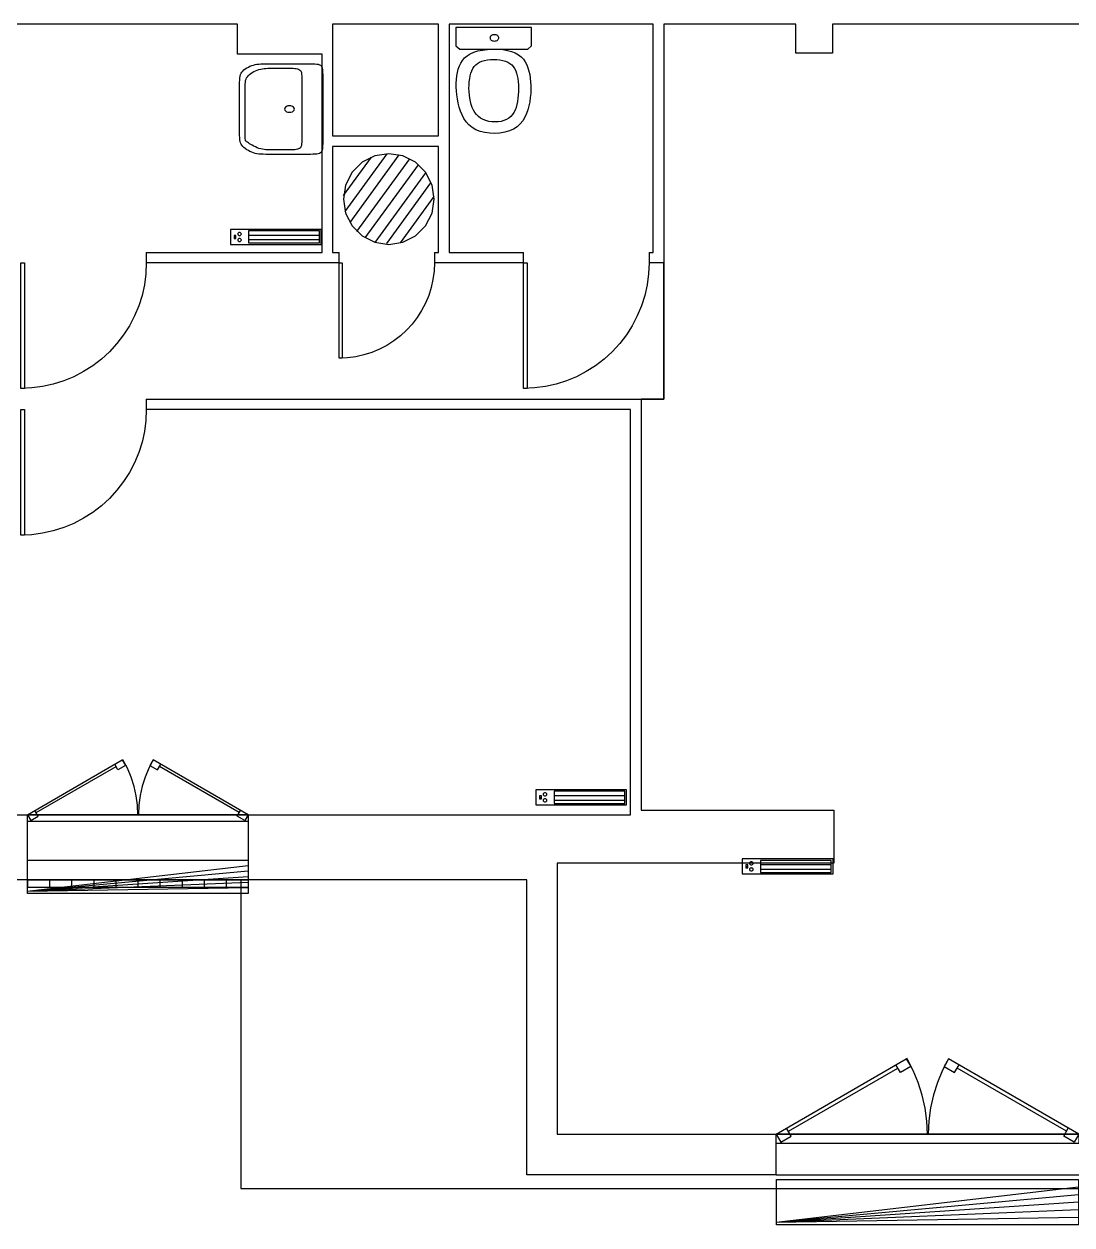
# Model space of a CAD drawing. Header units: millimetres. Extents: x -0.6 to 50, y -2.8 to 26.8.
# Drawn here: x 5.28 to 12.2, y -2.81 to 5.13 of the extents above; entities that cross this region are included whole.
import ezdxf
from ezdxf.enums import TextEntityAlignment as Align

# ---------------------------------------------------------------- set-up
doc = ezdxf.new("R2010")
doc.units = ezdxf.units.MM
for name, color, linetype in [('ABY_Dao_BATIM', 7, 'Continuous'), ('ABY_Equipement', 7, 'Continuous'), ('ABY_Ouverture', 124, 'Continuous'), ('ABY_Parois', 7, 'Continuous')]:
    doc.layers.add(name, color=color, linetype=linetype)

# ---------------------------------------------------------------- blocks, each defined once
blk = doc.blocks.new('OUV_ABY_D4_PPL01')
for p, q in [((-41.3, 99.6), (-50, 100)), ((-50, 100), (-50, 100)), ((-50, 100), (-50, 0)), ((-47, 100), (-50, 100)), ((-47, 0), (-47, 100)), ((-32.6, 98.5), (-41.3, 99.6)), ((-24.1, 96.6), (-32.6, 98.5)), ((-15.8, 94), (-24.1, 96.6)), ((-7.7, 90.6), (-15.8, 94)), ((0, 86.6), (-7.7, 90.6)), ((7.4, 81.9), (0, 86.6)), ((14.3, 76.6), (7.4, 81.9)), ((20.7, 70.7), (14.3, 76.6)), ((26.6, 64.3), (20.7, 70.7)), ((31.9, 57.4), (26.6, 64.3)), ((36.6, 50), (31.9, 57.4)), ((40.6, 42.3), (36.6, 50)), ((44, 34.2), (40.6, 42.3)), ((46.6, 25.9), (44, 34.2)), ((48.5, 17.4), (46.6, 25.9)), ((49.6, 8.7), (48.5, 17.4)), ((-50, 0), (-47, 0)), ((50, 0), (49.6, 8.7))]:
    blk.add_line(p, q)
at = {"flags": 1}
for tag, p in [('DATE_ETAT_EQU', (0, -3.7)), ('DATE_ETAT_VOL', (0, -4.4)), ('DATE_ETAT', (0, -3)), ('ETAT_EQU', (0, -3.4)), ('ETAT_VOL', (0, -4)), ('ETAT', (0, -2.8))]:
    blk.add_attdef(tag, text='', height=0.25, rotation=360, dxfattribs=at).set_placement(p, align=Align.MIDDLE_CENTER)
at = {"color": 0, "linetype": 'ByBlock', "lineweight": -2}
for tag, flags, p in [('NUMCOMP_OUV', 1, (0, -1.9)), ('NUMCOMP_EQU', 1, (0, -2.2)), ('NUMCOMP_VOL', 1, (0, -2.5)), ('OUVERTURE', 13, (0, -0.8)), ('LARGEUR', 5, (0, -1.4)), ('HAUTEUR', 5, (0, -1.6)), ('ALLEGE', 5, (0, -1.1)), ('VOLET', 1, (0, -0.6)), ('SSSC', 1, (0, -0.3))]:
    blk.add_attdef(tag, text='', height=0.25, dxfattribs=dict(at, flags=flags)).set_placement(p, align=Align.MIDDLE)
at = {"flags": 1}
blk.add_attdef('TYPEPORTE', (-1.1, -4.9), '', height=0.25, dxfattribs=at)
blk = doc.blocks.new('OUV_ABY_D0_POR01')
for p, q in [((-41.28, 99.62), (-50, 100)), ((-50, 100), (-50, 100)), ((-50, 100), (-50, 0)), ((-47, 100), (-50, 100)), ((-47, 0), (-47, 100)), ((-32.63, 98.48), (-41.28, 99.62)), ((-24.12, 96.59), (-32.63, 98.48)), ((-15.8, 93.97), (-24.12, 96.59)), ((-7.74, 90.63), (-15.8, 93.97)), ((0, 86.6), (-7.74, 90.63)), ((7.36, 81.92), (0, 86.6)), ((14.28, 76.6), (7.36, 81.92)), ((20.71, 70.71), (14.28, 76.6)), ((26.6, 64.28), (20.71, 70.71)), ((31.92, 57.36), (26.6, 64.28)), ((36.6, 50), (31.92, 57.36)), ((40.63, 42.26), (36.6, 50)), ((43.97, 34.2), (40.63, 42.26)), ((46.59, 25.88), (43.97, 34.2)), ((48.48, 17.36), (46.59, 25.88)), ((49.62, 8.72), (48.48, 17.36)), ((-50, 0), (-47, 0)), ((50, 0), (49.62, 8.72))]:
    blk.add_line(p, q)
at = {"flags": 1}
for tag, p in [('DATE_ETAT_EQU', (0, -3.71)), ('DATE_ETAT_VOL', (0, -4.37)), ('DATE_ETAT', (0, -3.05)), ('ETAT_EQU', (0, -3.38)), ('ETAT_VOL', (0, -4.04)), ('ETAT', (0, -2.77))]:
    blk.add_attdef(tag, text='', height=0.25, rotation=360, dxfattribs=at).set_placement(p, align=Align.MIDDLE_CENTER)
at = {"color": 0, "linetype": 'ByBlock', "lineweight": -2}
for tag, flags, p in [('NUMCOMP_OUV', 1, (0, -1.93)), ('NUMCOMP_EQU', 1, (0, -2.21)), ('NUMCOMP_VOL', 1, (0, -2.48)), ('OUVERTURE', 13, (0, -0.83)), ('LARGEUR', 5, (0, -1.37)), ('HAUTEUR', 5, (0, -1.64)), ('ALLEGE', 5, (0, -1.1)), ('VOLET', 1, (0, -0.56)), ('SSSC', 1, (0, -0.29))]:
    blk.add_attdef(tag, text='', height=0.25, dxfattribs=dict(at, flags=flags)).set_placement(p, align=Align.MIDDLE)
at = {"flags": 1}
blk.add_attdef('TYPEPORTE', (-1.12, -4.91), '', height=0.25, dxfattribs=at)
blk = doc.blocks.new('OUV_ABY_B1_FEN02')
for p, q in [((-50, 0), (-7, 25)), ((-7, 25), (-5.5, 22.4)), ((-6.7, 25), (-6.77, 25.13)), ((-4.68, 21.13), (-6.7, 25)), ((7, 25), (4.98, 21.16)), ((7, 25), (5.5, 22.4)), ((50, 0), (7, 25)), ((-45.97, 1.02), (-9.82, 21.89)), ((-8.96, 20.4), (-10.46, 23)), ((-5.5, 22.4), (-8.96, 20.4)), ((-3.02, 17.1), (-4.68, 21.13)), ((4.98, 21.16), (3.31, 17.15)), ((5.5, 22.4), (8.96, 20.4)), ((8.96, 20.4), (10.46, 23)), ((45.97, 1.02), (9.82, 21.89)), ((-1.7, 12.94), (-3.02, 17.1)), ((3.31, 17.15), (1.99, 13.02)), ((-0.76, 8.68), (-1.7, 12.94)), ((1.99, 13.02), (1.04, 8.79)), ((-0.19, 4.36), (-0.76, 8.68)), ((1.04, 8.79), (0.46, 4.49)), ((0, 0), (-0.19, 4.36)), ((0.46, 4.49), (0.26, 0.15)), ((-50, 0), (50, 0)), ((-50, -3), (-50, 0)), ((-50, 0), (-48.5, -2.6)), ((-45.04, -0.6), (-46.55, 2.01)), ((0.26, 0.15), (0.26, 0)), ((45.04, -0.6), (46.55, 2.01)), ((50, 0), (48.5, -2.6)), ((50, 0), (50, -3)), ((50, -3), (-50, -3)), ((-48.5, -2.6), (-45.04, -0.6)), ((48.5, -2.6), (45.04, -0.6))]:
    blk.add_line(p, q)
at = {"flags": 1}
for tag, p in [('DATE_ETAT_EQU', (0, -3.71)), ('DATE_ETAT', (0, -3.05)), ('ETAT_EQU', (0, -3.38)), ('ETAT_VOL', (0, -4.04)), ('ETAT', (0, -2.77)), ('DATE_ETAT_VOL', (0, -4.37))]:
    blk.add_attdef(tag, text='', height=0.25, rotation=360, dxfattribs=at).set_placement(p, align=Align.MIDDLE_CENTER)
at = {"color": 0, "linetype": 'ByBlock', "lineweight": -2}
for tag, flags, p in [('NUMCOMP_OUV', 1, (0, -1.93)), ('NUMCOMP_EQU', 1, (0, -2.21)), ('NUMCOMP_VOL', 1, (0, -2.48)), ('OUVERTURE', 13, (0, -0.83)), ('LARGEUR', 5, (0, -1.37)), ('HAUTEUR', 5, (0, -1.64)), ('ALLEGE', 5, (0, -1.1)), ('VOLET', 1, (0, -0.56)), ('SSSC', 1, (0, -0.29))]:
    blk.add_attdef(tag, text='', height=0.25, dxfattribs=dict(at, flags=flags)).set_placement(p, align=Align.MIDDLE)
at = {"flags": 1}
blk.add_attdef('TYPEPORTE', (-1.12, -4.91), '', height=0.25, dxfattribs=at)
blk = doc.blocks.new('VOL_ABY_B3_VOL01')
for p, q in [((-50, -15), (-50, 0)), ((-50, 0), (50, 0)), ((50, 0), (50, -12)), ((50, -2.5), (-50.1, -14.22)), ((50, -2.5), (-50.1, -14.22)), ((50, -5), (-50.08, -14.22)), ((50, -5), (-50.08, -14.22)), ((50, -7.5), (-50.06, -14.22)), ((50, -7.5), (-50.06, -14.22)), ((50, -10), (-50.04, -14.22)), ((50, -10), (-50.04, -14.22)), ((50, -12.5), (-50.02, -14.22)), ((50, -12.5), (-50.02, -14.22)), ((-50, -15), (-50, -12)), ((50, -15), (-50, -15)), ((50, -12), (50, -15))]:
    blk.add_line(p, q)
at = {"color": 0, "linetype": 'ByBlock', "lineweight": -2}
for tag, flags, p in [('PROFONDEUR', 5, (0, -1.07)), ('ANNEE_REN', 1, (0, -3.01)), ('NUMCOMP', 9, (0, -2.71)), ('ALTITUDE', 13, (0, -0.53)), ('LARGEUR', 5, (0, -0.8)), ('HAUTEUR', 5, (0, -1.34)), ('EQMUR', 9, (0, -1.88)), ('EQOUV', 9, (0, -2.16)), ('EQFAC', 9, (0, -1.61)), ('SSSC', 5, (0, -0.26)), ('QTE', 9, (0, -2.44))]:
    blk.add_attdef(tag, text='', height=0.25, dxfattribs=dict(at, flags=flags)).set_placement(p, align=Align.MIDDLE)
for tag, flags, p in [('DATE_ETAT', 1, (0, -3.57)), ('DUREE_VIE', 9, (-0.02, -3.87)), ('ETAT', 9, (0, -3.3))]:
    blk.add_attdef(tag, text='', height=0.25, rotation=360, dxfattribs=dict(flags=flags)).set_placement(p, align=Align.MIDDLE_CENTER)
blk = doc.blocks.new('EQU_ABY_I0_LAV01')
for p, q in [((-49.59, 25.67), (-49.3, 26.74)), ((-49.3, 26.74), (-48.88, 27.63)), ((-48.88, 27.63), (-48.33, 28.33)), ((-48.33, 28.33), (-47.61, 28.88)), ((-47.61, 28.88), (-46.61, 29.3)), ((-46.61, 29.3), (-45.23, 29.59)), ((-45.23, 29.59), (-43.33, 29.79)), ((-43.33, 29.79), (-40.81, 29.91)), ((-40.81, 29.91), (-37.55, 29.97)), ((-37.55, 29.97), (-33.43, 30)), ((-33.43, 30), (-28.33, 30)), ((-28.33, 30), (-22.21, 30)), ((-22.21, 30), (-15.26, 30)), ((-15.26, 30), (-7.77, 30)), ((-7.77, 30), (0, 30)), ((0, 30), (7.77, 30)), ((7.77, 30), (15.26, 30)), ((15.26, 30), (22.21, 30)), ((22.21, 30), (28.33, 30)), ((28.33, 30), (33.43, 30)), ((33.43, 30), (37.55, 29.97)), ((37.55, 29.97), (40.81, 29.91)), ((40.81, 29.91), (43.33, 29.79)), ((43.33, 29.79), (45.23, 29.59)), ((45.23, 29.59), (46.61, 29.3)), ((46.61, 29.3), (47.61, 28.88)), ((47.61, 28.88), (48.33, 28.33)), ((48.33, 28.33), (48.88, 27.63)), ((48.88, 27.63), (49.3, 26.74)), ((49.3, 26.74), (49.59, 25.67)), ((-50, 19.01), (-49.97, 21.07)), ((-50, 16.67), (-50, 19.01)), ((-49.97, 21.07), (-49.91, 22.85)), ((-49.91, 22.85), (-49.79, 24.38)), ((-49.79, 24.38), (-49.59, 25.67)), ((49.59, 25.67), (49.79, 24.38)), ((49.79, 24.38), (49.91, 22.85)), ((49.91, 22.85), (49.97, 21.07)), ((49.97, 21.07), (50, 19.01)), ((50, 19.01), (50, 16.67)), ((-50, 14.02), (-50, 16.67)), ((-50, 11.15), (-50, 14.02)), ((-50, 8.11), (-50, 11.15)), ((-44.91, 8.62), (-44.79, 9.77)), ((-44.79, 9.77), (-44.59, 10.83)), ((-44.59, 10.83), (-44.3, 11.79)), ((-44.3, 11.79), (-43.88, 12.63)), ((-43.88, 12.63), (-43.33, 13.33)), ((-43.33, 13.33), (-42.61, 13.88)), ((-42.61, 13.88), (-41.64, 14.3)), ((-41.64, 14.3), (-40.32, 14.59)), ((-40.32, 14.59), (-38.54, 14.79)), ((-38.54, 14.79), (-36.22, 14.91)), ((-36.22, 14.91), (-33.26, 14.97)), ((-33.26, 14.97), (-29.55, 15)), ((-29.55, 15), (-25, 15)), ((-25, 15), (-19.57, 15)), ((-19.57, 15), (-13.44, 15)), ((-13.44, 15), (-6.84, 15)), ((-6.84, 15), (0, 15)), ((-2.12, 8.92), (-2.92, 8.12)), ((-1.11, 9.43), (-2.12, 8.92)), ((0, 9.61), (-1.11, 9.43)), ((0, 15), (6.84, 15)), ((1.11, 9.43), (0, 9.61)), ((2.12, 8.92), (1.11, 9.43)), ((2.92, 8.12), (2.12, 8.92)), ((6.84, 15), (13.44, 15)), ((13.44, 15), (19.57, 15)), ((19.57, 15), (25, 15)), ((25, 15), (29.55, 15)), ((29.55, 15), (33.26, 14.97)), ((33.26, 14.97), (36.22, 14.91)), ((36.22, 14.91), (38.54, 14.79)), ((38.54, 14.79), (40.32, 14.59)), ((40.32, 14.59), (41.64, 14.3)), ((41.64, 14.3), (42.61, 13.88)), ((42.61, 13.88), (43.33, 13.33)), ((43.33, 13.33), (43.88, 12.63)), ((43.88, 12.63), (44.3, 11.79)), ((44.3, 11.79), (44.59, 10.83)), ((44.59, 10.83), (44.79, 9.77)), ((44.79, 9.77), (44.91, 8.62)), ((50, 16.67), (50, 14.02)), ((50, 14.02), (50, 11.15)), ((50, 11.15), (50, 8.11)), ((-50, 5), (-50, 8.11)), ((-50, 1.89), (-50, 5)), ((-50, -1.15), (-50, 1.89)), ((-45, 6.14), (-44.97, 7.4)), ((-45, 4.83), (-45, 6.14)), ((-45, 3.51), (-45, 4.83)), ((-45, 2.18), (-45, 3.51)), ((-45, 0.84), (-45, 2.18)), ((-45, -0.5), (-45, 0.84)), ((-44.97, 7.4), (-44.91, 8.62)), ((-3.43, 7.11), (-3.61, 6)), ((-3.61, 6), (-3.43, 4.89)), ((-2.92, 8.12), (-3.43, 7.11)), ((-3.43, 4.89), (-2.92, 3.88)), ((-2.92, 3.88), (-2.12, 3.08)), ((-2.12, 3.08), (-1.11, 2.57)), ((-1.11, 2.57), (0, 2.39)), ((0, 2.39), (1.11, 2.57)), ((1.11, 2.57), (2.12, 3.08)), ((2.12, 3.08), (2.92, 3.88)), ((3.43, 7.11), (2.92, 8.12)), ((2.92, 3.88), (3.43, 4.89)), ((3.61, 6), (3.43, 7.11)), ((3.43, 4.89), (3.61, 6)), ((3.61, 6), (3.61, 6)), ((44.91, 8.62), (44.97, 7.4)), ((44.97, 7.4), (45, 6.14)), ((45, 6.14), (45, 4.83)), ((45, 4.83), (45, 3.51)), ((45, 3.51), (45, 2.18)), ((45, 2.18), (45, 0.84)), ((45, 0.84), (45, -0.5)), ((50, 8.11), (50, 5)), ((50, 5), (50, 1.89)), ((50, 1.89), (50, -1.15)), ((-50, -4.02), (-50, -1.15)), ((-50, -6.67), (-50, -4.02)), ((-50, -9.02), (-50, -6.67)), ((-45, -1.84), (-45, -0.5)), ((-45, -3.18), (-45, -1.84)), ((-45, -4.51), (-45, -3.18)), ((-45, -5.83), (-45, -4.51)), ((-45, -7.14), (-45, -5.83)), ((-44.98, -8.43), (-45, -7.14)), ((-44.92, -9.71), (-44.98, -8.43)), ((44.97, -8.43), (44.91, -9.71)), ((45, -7.14), (44.97, -8.43)), ((45, -0.5), (45, -1.84)), ((45, -1.84), (45, -3.18)), ((45, -3.18), (45, -4.51)), ((45, -4.51), (45, -5.83)), ((45, -5.83), (45, -7.14)), ((50, -1.15), (50, -4.02)), ((50, -4.02), (50, -6.67)), ((50, -6.67), (50, -9.02)), ((-49.98, -11.09), (-50, -9.02)), ((-49.92, -12.94), (-49.98, -11.09)), ((-49.81, -14.58), (-49.92, -12.94)), ((-49.63, -16.07), (-49.81, -14.58)), ((-49.37, -17.45), (-49.63, -16.07)), ((-44.81, -10.98), (-44.92, -9.71)), ((-44.63, -12.24), (-44.81, -10.98)), ((-44.37, -13.5), (-44.63, -12.24)), ((-44, -14.75), (-44.37, -13.5)), ((-43.5, -16), (-44, -14.75)), ((-42.87, -17.25), (-43.5, -16)), ((-42.11, -18.47), (-42.87, -17.25)), ((42.64, -17.25), (41.82, -18.47)), ((43.33, -16), (42.64, -17.25)), ((43.88, -14.75), (43.33, -16)), ((44.3, -13.5), (43.88, -14.75)), ((44.59, -12.24), (44.3, -13.5)), ((44.79, -10.98), (44.59, -12.24)), ((44.91, -9.71), (44.79, -10.98)), ((49.59, -16.07), (49.3, -17.45)), ((49.79, -14.58), (49.59, -16.07)), ((49.91, -12.94), (49.79, -14.58)), ((49.97, -11.09), (49.91, -12.94)), ((50, -9.02), (49.97, -11.09)), ((-49, -18.74), (-49.37, -17.45)), ((-48.5, -20), (-49, -18.74)), ((-47.87, -21.25), (-48.5, -20)), ((-47.11, -22.47), (-47.87, -21.25)), ((-46.24, -23.66), (-47.11, -22.47)), ((-45.27, -24.79), (-46.24, -23.66)), ((-44.21, -25.84), (-45.27, -24.79)), ((-43.09, -26.8), (-44.21, -25.84)), ((-41.24, -19.66), (-42.11, -18.47)), ((-40.27, -20.79), (-41.24, -19.66)), ((-39.21, -21.84), (-40.27, -20.79)), ((-38.09, -22.8), (-39.21, -21.84)), ((-36.9, -23.63), (-38.09, -22.8)), ((-35.67, -24.33), (-36.9, -23.63)), ((-34.39, -24.88), (-35.67, -24.33)), ((-32.98, -25.3), (-34.39, -24.88)), ((-31.36, -25.59), (-32.98, -25.3)), ((-29.44, -25.79), (-31.36, -25.59)), ((-27.11, -25.91), (-29.44, -25.79)), ((-24.3, -25.97), (-27.11, -25.91)), ((-20.9, -26), (-24.3, -25.97)), ((30.81, -25.97), (28.3, -26)), ((32.65, -25.91), (30.81, -25.97)), ((33.96, -25.79), (32.65, -25.91)), ((34.88, -25.59), (33.96, -25.79)), ((35.55, -25.3), (34.88, -25.59)), ((36.1, -24.88), (35.55, -25.3)), ((36.67, -24.33), (36.1, -24.88)), ((37.36, -23.63), (36.67, -24.33)), ((38.18, -22.8), (37.36, -23.63)), ((39.07, -21.84), (38.18, -22.8)), ((40, -20.79), (39.07, -21.84)), ((40.93, -19.66), (40, -20.79)), ((41.82, -18.47), (40.93, -19.66)), ((43.66, -25.84), (42.47, -26.8)), ((44.79, -24.79), (43.66, -25.84)), ((45.84, -23.66), (44.79, -24.79)), ((46.8, -22.47), (45.84, -23.66)), ((47.63, -21.25), (46.8, -22.47)), ((48.33, -20), (47.63, -21.25)), ((48.88, -18.74), (48.33, -20)), ((49.3, -17.45), (48.88, -18.74)), ((-41.9, -27.63), (-43.09, -26.8)), ((-40.67, -28.33), (-41.9, -27.63)), ((-39.39, -28.88), (-40.67, -28.33)), ((-37.98, -29.3), (-39.39, -28.88)), ((-36.36, -29.59), (-37.98, -29.3)), ((-34.44, -29.79), (-36.36, -29.59)), ((-32.11, -29.91), (-34.44, -29.79)), ((-29.3, -29.97), (-32.11, -29.91)), ((-25.9, -30), (-29.3, -29.97)), ((-21.83, -30), (-25.9, -30)), ((-17.05, -30), (-21.83, -30)), ((-16.83, -26), (-20.9, -26)), ((-11.68, -30), (-17.05, -30)), ((-12.05, -26), (-16.83, -26)), ((-6.71, -26), (-12.05, -26)), ((-5.95, -30), (-11.68, -30)), ((-1.03, -26), (-6.71, -26)), ((-0.02, -30), (-5.95, -30)), ((4.77, -26), (-1.03, -26)), ((5.9, -30), (-0.02, -30)), ((10.49, -26), (4.77, -26)), ((11.61, -30), (5.9, -30)), ((15.91, -26), (10.49, -26)), ((16.93, -30), (11.61, -30)), ((20.82, -26), (15.91, -26)), ((21.67, -30), (16.93, -30)), ((25, -26), (20.82, -26)), ((25.67, -30), (21.67, -30)), ((28.3, -26), (25, -26)), ((28.98, -29.97), (25.67, -30)), ((31.72, -29.91), (28.98, -29.97)), ((33.96, -29.79), (31.72, -29.91)), ((35.81, -29.59), (33.96, -29.79)), ((37.37, -29.3), (35.81, -29.59)), ((38.73, -28.88), (37.37, -29.3)), ((40, -28.33), (38.73, -28.88)), ((41.25, -27.63), (40, -28.33)), ((42.47, -26.8), (41.25, -27.63))]:
    blk.add_line(p, q)
at = {"color": 0, "linetype": 'ByBlock', "lineweight": -2}
for tag, flags, p in [('PROFONDEUR', 5, (0, -1.07)), ('ANNEE_REN', 1, (0, -3.01)), ('NUMCOMP', 9, (0, -2.71)), ('ALTITUDE', 13, (0, -0.53)), ('LARGEUR', 5, (0, -0.8)), ('HAUTEUR', 5, (0, -1.34)), ('EQMUR', 9, (0, -1.88)), ('EQOUV', 9, (0, -2.16)), ('EQFAC', 9, (0, -1.61)), ('SSSC', 5, (0, -0.26)), ('QTE', 9, (0, -2.44))]:
    blk.add_attdef(tag, text='', height=0.25, dxfattribs=dict(at, flags=flags)).set_placement(p, align=Align.MIDDLE)
for tag, flags, p in [('DATE_ETAT', 1, (0, -3.57)), ('DUREE_VIE', 9, (-0.02, -3.87)), ('ETAT', 9, (0, -3.3))]:
    blk.add_attdef(tag, text='', height=0.25, rotation=360, dxfattribs=dict(flags=flags)).set_placement(p, align=Align.MIDDLE_CENTER)
blk = doc.blocks.new('EQU_ABY_I0_WCA01')
for p, q in [((-30, 50), (-30, 33)), ((30, 50), (-30, 50)), ((30, 33), (30, 50)), ((-2.71, 40.5), (-2.65, 41.15)), ((-2.65, 39.85), (-2.71, 40.5)), ((-2.65, 41.15), (-2.49, 41.78)), ((-2.49, 39.22), (-2.65, 39.85)), ((-2.49, 41.78), (-2.22, 42.35)), ((-2.22, 38.65), (-2.49, 39.22)), ((-2.22, 42.35), (-1.83, 42.83)), ((-1.83, 38.17), (-2.22, 38.65)), ((-1.83, 42.83), (-1.35, 43.22)), ((-1.35, 37.78), (-1.83, 38.17)), ((-1.35, 43.22), (-0.78, 43.49)), ((-0.78, 43.49), (-0.15, 43.65)), ((-0.15, 43.65), (0.5, 43.71)), ((0.5, 43.71), (1.15, 43.65)), ((1.15, 43.65), (1.78, 43.49)), ((1.78, 43.49), (2.35, 43.22)), ((2.35, 43.22), (2.83, 42.83)), ((2.83, 38.17), (2.35, 37.78)), ((2.83, 42.83), (3.22, 42.35)), ((3.22, 38.65), (2.83, 38.17)), ((3.22, 42.35), (3.49, 41.78)), ((3.49, 39.22), (3.22, 38.65)), ((3.49, 41.78), (3.65, 41.15)), ((3.65, 39.85), (3.49, 39.22)), ((3.65, 41.15), (3.71, 40.5)), ((3.71, 40.5), (3.65, 39.85)), ((-30, 33), (-27, 30)), ((-27, 30), (27, 30)), ((-12.51, 28.38), (-8.83, 29.24)), ((-8.83, 29.24), (-4.92, 29.8)), ((-4.92, 29.8), (-0.88, 30.05)), ((-0.78, 37.51), (-1.35, 37.78)), ((-0.88, 30.05), (3.17, 29.98)), ((-0.15, 37.35), (-0.78, 37.51)), ((0.5, 37.29), (-0.15, 37.35)), ((1.15, 37.35), (0.5, 37.29)), ((1.78, 37.51), (1.15, 37.35)), ((2.35, 37.78), (1.78, 37.51)), ((3.17, 29.98), (7.1, 29.6)), ((7.1, 29.6), (10.81, 28.9)), ((10.81, 28.9), (14.17, 27.88)), ((27, 30), (30, 33)), ((-26.18, 17.23), (-24.82, 19.72)), ((-24.82, 19.72), (-23.15, 21.98)), ((-23.15, 21.98), (-21.12, 24)), ((-21.12, 24), (-18.69, 25.75)), ((-18.69, 25.75), (-15.82, 27.21)), ((-15.82, 27.21), (-12.51, 28.38)), ((-9.33, 18.83), (-7.22, 19.54)), ((-7.22, 19.54), (-4.92, 20.05)), ((-4.92, 20.05), (-2.49, 20.36)), ((-2.49, 20.36), (0, 20.46)), ((0, 20.46), (2.49, 20.36)), ((2.49, 20.36), (4.92, 20.05)), ((4.92, 20.05), (7.22, 19.54)), ((7.22, 19.54), (9.33, 18.83)), ((14.17, 27.88), (17.1, 26.54)), ((17.1, 26.54), (19.6, 24.9)), ((19.6, 24.9), (21.72, 22.98)), ((21.72, 22.98), (23.5, 20.79)), ((23.5, 20.79), (24.97, 18.37)), ((-28.74, 8.59), (-28.1, 11.65)), ((-28.1, 11.65), (-27.26, 14.53)), ((-27.26, 14.53), (-26.18, 17.23)), ((-18.1, 7.95), (-17.4, 10.16)), ((-17.4, 10.16), (-16.53, 12.15)), ((-16.53, 12.15), (-15.5, 13.92)), ((-15.5, 13.92), (-14.28, 15.46)), ((-14.28, 15.46), (-12.85, 16.8)), ((-12.85, 16.8), (-11.21, 17.92)), ((-11.21, 17.92), (-9.33, 18.83)), ((9.33, 18.83), (11.21, 17.92)), ((11.21, 17.92), (12.85, 16.8)), ((12.85, 16.8), (14.28, 15.46)), ((14.28, 15.46), (15.5, 13.92)), ((15.5, 13.92), (16.53, 12.15)), ((16.53, 12.15), (17.4, 10.16)), ((17.4, 10.16), (18.1, 7.95)), ((24.97, 18.37), (26.16, 15.72)), ((26.16, 15.72), (27.13, 12.87)), ((27.13, 12.87), (27.91, 9.85)), ((27.91, 9.85), (28.53, 6.66)), ((-29.69, -1.43), (-29.54, 2.03)), ((-29.54, 2.03), (-29.22, 5.38)), ((-29.22, 5.38), (-28.74, 8.59)), ((-19.41, -0.03), (-19.1, 2.83)), ((-19.1, 2.83), (-18.67, 5.5)), ((-18.67, 5.5), (-18.1, 7.95)), ((18.1, 7.95), (18.67, 5.5)), ((18.67, 5.5), (19.1, 2.83)), ((19.1, 2.83), (19.42, -0.03)), ((28.53, 6.66), (28.99, 3.33)), ((28.99, 3.33), (29.3, -0.11)), ((-29.69, -4.98), (-29.69, -1.43)), ((-29.53, -8.6), (-29.69, -4.98)), ((-29.22, -12.29), (-29.53, -8.6)), ((-19.65, -6.1), (-19.6, -3.02)), ((-19.56, -9.22), (-19.65, -6.1)), ((-19.6, -3.02), (-19.41, -0.03)), ((-19.35, -12.34), (-19.56, -9.22)), ((19.42, -0.03), (19.61, -3.02)), ((19.64, -9.22), (19.49, -12.34)), ((19.61, -3.02), (19.69, -6.1)), ((19.69, -6.1), (19.64, -9.22)), ((29.3, -0.11), (29.46, -3.66)), ((29.46, -7.29), (29.31, -10.99)), ((29.46, -3.66), (29.46, -7.29)), ((-28.74, -16), (-29.22, -12.29)), ((-28.11, -19.74), (-28.74, -16)), ((-18.99, -15.39), (-19.35, -12.34)), ((-18.5, -18.33), (-18.99, -15.39)), ((-17.87, -21.13), (-18.5, -18.33)), ((18.83, -18.33), (18.34, -21.13)), ((19.22, -15.39), (18.83, -18.33)), ((19.49, -12.34), (19.22, -15.39)), ((28.54, -18.48), (27.91, -22.23)), ((29, -14.72), (28.54, -18.48)), ((29.31, -10.99), (29, -14.72)), ((-27.32, -23.46), (-28.11, -19.74)), ((-26.33, -27.12), (-27.32, -23.46)), ((-25.12, -30.66), (-26.33, -27.12)), ((-17.08, -23.75), (-17.87, -21.13)), ((-16.13, -26.18), (-17.08, -23.75)), ((-15, -28.42), (-16.13, -26.18)), ((-13.69, -30.43), (-15, -28.42)), ((16, -28.42), (14.87, -30.43)), ((16.94, -26.18), (16, -28.42)), ((17.71, -23.75), (16.94, -26.18)), ((18.34, -21.13), (17.71, -23.75)), ((27.09, -25.94), (26.03, -29.52)), ((27.91, -22.23), (27.09, -25.94)), ((-23.63, -34.02), (-25.12, -30.66)), ((-21.83, -37.13), (-23.63, -34.02)), ((-19.69, -39.95), (-21.83, -37.13)), ((-12.17, -32.21), (-13.69, -30.43)), ((-10.45, -33.74), (-12.17, -32.21)), ((-8.5, -35), (-10.45, -33.74)), ((-6.33, -35.98), (-8.5, -35)), ((-3.99, -36.69), (-6.33, -35.98)), ((-1.54, -37.11), (-3.99, -36.69)), ((0.96, -37.25), (-1.54, -37.11)), ((3.44, -37.11), (0.96, -37.25)), ((5.84, -36.69), (3.44, -37.11)), ((8.11, -35.98), (5.84, -36.69)), ((10.17, -35), (8.11, -35.98)), ((11.97, -33.74), (10.17, -35)), ((13.54, -32.21), (11.97, -33.74)), ((14.87, -30.43), (13.54, -32.21)), ((23.04, -36.14), (21.02, -39.04)), ((24.69, -32.94), (23.04, -36.14)), ((26.03, -29.52), (24.69, -32.94)), ((-17.17, -42.4), (-19.69, -39.95)), ((-14.23, -44.44), (-17.17, -42.4)), ((-10.85, -46), (-14.23, -44.44)), ((-7.14, -47.09), (-10.85, -46)), ((-3.2, -47.71), (-7.14, -47.09)), ((4.89, -47.53), (0.85, -47.85)), ((8.8, -46.74), (4.89, -47.53)), ((12.46, -45.48), (8.8, -46.74)), ((15.76, -43.77), (12.46, -45.48)), ((18.61, -41.61), (15.76, -43.77)), ((21.02, -39.04), (18.61, -41.61)), ((0.85, -47.85), (-3.2, -47.71))]:
    blk.add_line(p, q)
at = {"color": 0, "linetype": 'ByBlock', "lineweight": -2}
for tag, flags, p in [('PROFONDEUR', 5, (0, -1.07)), ('ANNEE_REN', 1, (0, -3.01)), ('NUMCOMP', 9, (0, -2.71)), ('ALTITUDE', 13, (0, -0.53)), ('LARGEUR', 5, (0, -0.8)), ('HAUTEUR', 5, (0, -1.34)), ('EQMUR', 9, (0, -1.88)), ('EQOUV', 9, (0, -2.16)), ('EQFAC', 9, (0, -1.61)), ('SSSC', 5, (0, -0.26)), ('QTE', 9, (0, -2.44))]:
    blk.add_attdef(tag, text='', height=0.25, dxfattribs=dict(at, flags=flags)).set_placement(p, align=Align.MIDDLE)
for tag, flags, p in [('DATE_ETAT', 1, (0, -3.57)), ('DUREE_VIE', 9, (-0.02, -3.87)), ('ETAT', 9, (0, -3.3))]:
    blk.add_attdef(tag, text='', height=0.25, rotation=360, dxfattribs=dict(flags=flags)).set_placement(p, align=Align.MIDDLE_CENTER)
blk = doc.blocks.new('EQU_ABY_I2_ECS02')
for p, q in [((-2.39, 0.3), (-0.89, 2.36)), ((-2.3, -0.56), (-0.05, 2.54)), ((-2.04, -1.16), (0.59, 2.48)), ((-1.39, 2.08), (-1.93, 1.54)), ((-1.67, -1.63), (1.16, 2.27)), ((-0.71, 2.42), (-1.39, 2.08)), ((-1.22, -1.98), (1.64, 1.95)), ((0.04, 2.54), (-0.71, 2.42)), ((0.79, 2.42), (0.04, 2.54)), ((1.47, 2.08), (0.79, 2.42)), ((2.01, 1.54), (1.47, 2.08)), ((-1.93, 1.54), (-2.28, 0.86)), ((-0.69, -2.22), (2.02, 1.52)), ((2.36, 0.86), (2.01, 1.54)), ((-2.28, 0.86), (-2.4, 0.1)), ((-0.06, -2.28), (2.3, 0.97)), ((2.48, 0.1), (2.36, 0.86)), ((-2.4, 0.1), (-2.28, -0.65)), ((0.67, -2.25), (2.47, 0.24)), ((2.36, -0.65), (2.48, 0.1)), ((2.48, 0.1), (2.48, 0.1)), ((-2.28, -0.65), (-1.93, -1.33)), ((2.01, -1.33), (2.36, -0.65)), ((-1.93, -1.33), (-1.39, -1.87)), ((-1.39, -1.87), (-0.71, -2.21)), ((0.79, -2.21), (1.47, -1.87)), ((1.47, -1.87), (2.01, -1.33)), ((-0.71, -2.21), (0.04, -2.33)), ((0.04, -2.33), (0.79, -2.21))]:
    blk.add_line(p, q)
at = {"color": 0, "linetype": 'ByBlock', "lineweight": -2}
for tag, flags, p in [('ALTITUDE', 13, (-0.002, -0.532)), ('SSSC', 5, (-0.002, -0.262)), ('PROFONDEUR', 5, (-0.002, -1.072)), ('LARGEUR', 5, (-0.002, -0.802)), ('HAUTEUR', 5, (-0.002, -1.342)), ('EQMUR', 9, (-0.002, -1.882)), ('EQFAC', 9, (-0.002, -1.612)), ('EQOUV', 9, (-0.002, -2.16)), ('QTE', 9, (-0.002, -2.438)), ('ANNEE_REN', 1, (-0.002, -3.011)), ('NUMCOMP', 9, (-0.002, -2.713))]:
    blk.add_attdef(tag, text='', height=0.25, dxfattribs=dict(at, flags=flags)).set_placement(p, align=Align.MIDDLE)
for tag, flags, p in [('ETAT', 9, (-0.002, -3.298)), ('DATE_ETAT', 1, (-0.002, -3.572)), ('DUREE_VIE', 9, (-0.015, -3.871))]:
    blk.add_attdef(tag, text='', height=0.25, rotation=360, dxfattribs=dict(flags=flags)).set_placement(p, align=Align.MIDDLE_CENTER)
blk = doc.blocks.new('EQU_ABY_J0_GCT02')
for p, q in [((50, 20), (-50, 20)), ((-50, 20), (-50, 0)), ((-41.9, 14.6), (-42, 14)), ((-42, 14), (-41.9, 13.4)), ((-41.6, 15.2), (-41.9, 14.6)), ((-41.9, 13.4), (-41.6, 12.8)), ((-41.2, 15.6), (-41.6, 15.2)), ((-40.6, 15.9), (-41.2, 15.6)), ((-40, 16), (-40.6, 15.9)), ((-39.4, 15.9), (-40, 16)), ((-38.8, 15.6), (-39.4, 15.9)), ((-38.4, 15.2), (-38.8, 15.6)), ((-38.1, 14.6), (-38.4, 15.2)), ((-38.4, 12.8), (-38.1, 13.4)), ((-38, 14), (-38.1, 14.6)), ((-38.1, 13.4), (-38, 14)), ((-38, 14), (-38, 14)), ((-30, 18), (-30, 2)), ((48, 18), (-30, 18)), ((48, 2), (48, 18)), ((50, 0), (50, 20)), ((-50, 0), (50, 0)), ((-44, 12), (-46, 12)), ((-46, 12), (-46, 8)), ((-46, 10), (-44, 10)), ((-46, 8), (-44, 8)), ((-44, 8), (-44, 12)), ((-41.9, 6.6), (-42, 6)), ((-42, 6), (-41.9, 5.4)), ((-41.6, 7.2), (-41.9, 6.6)), ((-41.9, 5.4), (-41.6, 4.8)), ((-41.6, 12.8), (-41.2, 12.4)), ((-41.2, 7.6), (-41.6, 7.2)), ((-41.6, 4.8), (-41.2, 4.4)), ((-41.2, 12.4), (-40.6, 12.1)), ((-40.6, 7.9), (-41.2, 7.6)), ((-41.2, 4.4), (-40.6, 4.1)), ((-40.6, 12.1), (-40, 12)), ((-40, 8), (-40.6, 7.9)), ((-40.6, 4.1), (-40, 4)), ((-40, 12), (-39.4, 12.1)), ((-39.4, 7.9), (-40, 8)), ((-40, 4), (-39.4, 4.1)), ((-39.4, 12.1), (-38.8, 12.4)), ((-38.8, 7.6), (-39.4, 7.9)), ((-39.4, 4.1), (-38.8, 4.4)), ((-38.8, 12.4), (-38.4, 12.8)), ((-38.4, 7.2), (-38.8, 7.6)), ((-38.8, 4.4), (-38.4, 4.8)), ((-38.1, 6.6), (-38.4, 7.2)), ((-38.4, 4.8), (-38.1, 5.4)), ((-38, 6), (-38.1, 6.6)), ((-38.1, 5.4), (-38, 6)), ((-38, 6), (-38, 6)), ((48, 12), (-30, 12)), ((48, 6), (-30, 6)), ((-30, 2), (48, 2)), ((48, 9), (48, 9)), ((48, 9), (48, 9))]:
    blk.add_line(p, q)
at = {"color": 0, "linetype": 'ByBlock', "lineweight": -2}
for tag, flags, p in [('PROFONDEUR', 5, (0, -1.1)), ('ANNEE_REN', 1, (0, -3)), ('NUMCOMP', 9, (0, -2.7)), ('ALTITUDE', 13, (0, -0.5)), ('LARGEUR', 5, (0, -0.8)), ('HAUTEUR', 5, (0, -1.3)), ('EQMUR', 9, (0, -1.9)), ('EQOUV', 9, (0, -2.2)), ('EQFAC', 9, (0, -1.6)), ('SSSC', 5, (0, -0.3)), ('QTE', 9, (0, -2.4))]:
    blk.add_attdef(tag, text='', height=0.25, dxfattribs=dict(at, flags=flags)).set_placement(p, align=Align.MIDDLE)
for tag, flags, p in [('DATE_ETAT', 1, (0, -3.6)), ('DUREE_VIE', 9, (0, -3.9)), ('ETAT', 9, (0, -3.3))]:
    blk.add_attdef(tag, text='', height=0.25, rotation=360, dxfattribs=dict(flags=flags)).set_placement(p, align=Align.MIDDLE_CENTER)
blk = doc.blocks.new('EQU_ABY_C2_ELF02')
for p, q in [((-9.98, 0.48), (10.02, 0.48)), ((-9.98, 0.48), (-9.98, -0.52)), ((-7.98, 0.48), (-7.98, -0.52)), ((-5.98, 0.48), (-5.98, -0.52)), ((-3.98, 0.48), (-3.98, -0.52)), ((-1.98, 0.48), (-1.98, -0.52)), ((0.02, 0.48), (0.02, -0.52)), ((2.02, 0.48), (2.02, -0.52)), ((4.02, 0.48), (4.02, -0.52)), ((6.02, 0.48), (6.02, -0.52)), ((8.02, 0.48), (8.02, -0.52)), ((10.02, 0.48), (10.02, -0.52)), ((-9.98, -0.52), (10.02, -0.52))]:
    blk.add_line(p, q)
at = {"color": 0, "linetype": 'ByBlock', "lineweight": -2}
for tag, flags, p in [('PROFONDEUR', 5, (0, -1.07)), ('ALTITUDE', 13, (0, -0.53)), ('LARGEUR', 5, (0, -0.8)), ('SSSC', 5, (0, -0.26)), ('HAUTEUR', 5, (0, -1.34)), ('EQMUR', 9, (0, -1.88)), ('EQOUV', 9, (0, -2.16)), ('EQFAC', 9, (0, -1.61)), ('ANNEE_REN', 1, (0, -3.01)), ('NUMCOMP', 9, (0, -2.71)), ('QTE', 9, (0, -2.44))]:
    blk.add_attdef(tag, text='', height=0.25, dxfattribs=dict(at, flags=flags)).set_placement(p, align=Align.MIDDLE)
for tag, flags, p in [('ETAT', 9, (0, -3.3)), ('DATE_ETAT', 1, (0, -3.57)), ('DUREE_VIE', 9, (-0.02, -3.87))]:
    blk.add_attdef(tag, text='', height=0.25, rotation=360, dxfattribs=dict(flags=flags)).set_placement(p, align=Align.MIDDLE_CENTER)

msp = doc.modelspace()

# ---------------------------------------------------------------- linework, layer by layer
at = {"layer": 'ABY_Dao_BATIM', "color": 7, "linetype": 'Continuous'}
for points in [[(6.71, -0.53, 3.25), (6.71, -2.57, 3.25)], [(6.71, -2.57, 3.25), (21.49, -2.57, 3.25)]]:
    msp.add_polyline3d(points, dxfattribs=at)
at = {"layer": 'ABY_Ouverture'}
for p, q in [((6.084, 3.62, 3.25), (6.084, 3.55, 3.25)), ((7.3592, 3.55, 3.25), (7.3592, 3.62, 3.25)), ((7.9892, 3.62, 3.25), (7.9892, 3.55, 3.25)), ((8.5784, 3.55, 3.25), (8.5784, 3.62, 3.25)), ((9.4084, 3.62, 3.25), (9.4084, 3.55, 3.25)), ((6.084, 2.65, 3.25), (6.084, 2.58, 3.25)), ((6.7577, -0.1, 4.03), (5.2977, -0.1, 4.03)), ((5.2977, -0.53, 4.03), (5.2977, -0.1, 4.03)), ((6.7577, -0.1, 4.03), (6.7577, -0.53, 4.03)), ((5.2977, -0.53, 4.03), (6.7577, -0.53, 4.03)), ((12.2492, -2.212, 3.88), (10.2492, -2.212, 3.88)), ((10.2492, -2.48, 3.88), (10.2492, -2.212, 3.88)), ((10.2492, -2.48, 3.88), (12.2492, -2.48, 3.88))]:
    msp.add_line(p, q, dxfattribs=at)
at = {"layer": 'ABY_Parois'}
for p, q in [((6.6862, 5.13, 3.25), (4.4546, 5.13, 3.25)), ((6.6862, 4.93, 3.25), (6.6862, 5.13, 3.25)), ((7.3162, 5.13, 3.25), (7.3162, 4.93, 3.25)), ((8.0162, 5.13, 3.25), (7.3162, 5.13, 3.25)), ((8.0162, 4.39, 3.25), (8.0162, 5.13, 3.25)), ((8.0862, 5.13, 3.25), (8.0862, 3.62, 3.25)), ((9.4362, 5.13, 3.25), (8.0862, 5.13, 3.25)), ((9.4362, 3.62, 3.25), (9.4362, 5.13, 3.25)), ((9.5063, 5.13, 3.25), (9.5062, 3.55, 3.25)), ((10.378, 5.13, 3.25), (9.5063, 5.13, 3.25)), ((10.378, 4.938, 3.25), (10.378, 5.13, 3.25)), ((10.622, 5.13, 3.25), (10.622, 4.938, 3.25)), ((12.7299, 5.13, 3.25), (10.622, 5.13, 3.25)), ((7.2462, 4.93, 3.25), (6.6862, 4.93, 3.25)), ((7.2462, 3.62, 3.25), (7.2462, 4.93, 3.25)), ((7.3162, 4.93, 3.25), (7.3162, 4.39, 3.25)), ((10.622, 4.938, 3.25), (10.378, 4.938, 3.25)), ((7.3162, 4.39, 3.25), (8.0162, 4.39, 3.25)), ((7.3162, 4.32, 3.25), (7.3162, 3.62, 3.25)), ((8.0162, 4.32, 3.25), (7.3162, 4.32, 3.25)), ((8.0162, 3.62, 3.25), (8.0162, 4.32, 3.25)), ((6.084, 3.62, 3.25), (7.2462, 3.62, 3.25)), ((7.3162, 3.62, 3.25), (7.3592, 3.62, 3.25)), ((7.9892, 3.62, 3.25), (8.0162, 3.62, 3.25)), ((8.0862, 3.62, 3.25), (8.5784, 3.62, 3.25)), ((9.4084, 3.62, 3.25), (9.4362, 3.62, 3.25)), ((7.3592, 3.55, 3.25), (6.084, 3.55, 3.25)), ((8.5784, 3.55, 3.25), (7.9892, 3.55, 3.25)), ((9.5062, 3.55, 3.25), (9.4084, 3.55, 3.25)), ((9.5062, 3.55, 3.25), (9.5062, 2.65, 3.25)), ((9.5062, 2.65, 3.25), (9.5062, 3.55, 3.25)), ((6.084, 2.65, 3.25), (9.3567, 2.65, 3.25)), ((9.5062, 2.65, 3.25), (9.3567, 2.65, 3.25)), ((9.3567, 2.65, 3.25), (9.3567, -0.0697, 3.25)), ((9.3567, 2.65, 3.25), (9.5062, 2.65, 3.25)), ((9.2867, 2.58, 3.25), (6.084, 2.58, 3.25)), ((9.2867, -0.1, 3.25), (9.2867, 2.58, 3.25)), ((9.3567, -0.0697, 3.25), (10.63, -0.0697, 3.25)), ((10.63, -0.0697, 3.25), (10.63, -0.42, 3.25)), ((4.9246, -0.1, 3.25), (5.2977, -0.1, 3.25)), ((6.7577, -0.1, 3.25), (8.8, -0.1, 3.25)), ((8.8, -0.1, 3.25), (9.2867, -0.1, 3.25)), ((10.63, -0.42, 3.25), (8.8, -0.42, 3.25)), ((8.8, -0.42, 3.25), (8.8, -2.212, 3.25)), ((5.2977, -0.53, 3.25), (3.1599, -0.53, 3.25)), ((8.6, -0.53, 3.25), (6.7577, -0.53, 3.25)), ((8.6, -2.48, 3.25), (8.6, -0.53, 3.25)), ((8.8, -2.212, 3.25), (10.2492, -2.212, 3.25)), ((10.2492, -2.48, 3.25), (8.6, -2.48, 3.25))]:
    msp.add_line(p, q, dxfattribs=at)

# ---------------------------------------------------------------- block references
at = {"layer": 'ABY_Equipement', "zscale": 0.5}
for name, p, xscale, yscale, rotation in [('EQU_ABY_I0_WCA01', (8.3814, 4.7487, 3.25), 0.008333333767950535, 0.007153806742280722, 0.0008296406130705918), ('EQU_ABY_I0_LAV01', (6.9756, 4.5678, 3.25), 0.006000000052154064, 0.009166666306555271, 270.000629060649)]:
    msp.add_blockref(name, p, dxfattribs=dict(at, xscale=xscale, yscale=yscale, rotation=rotation))
at = {"layer": 'ABY_Equipement', "xscale": 0.1232032850384712, "yscale": 0.1232032850384712}
msp.add_blockref('EQU_ABY_I2_ECS02', (7.6826, 3.9595, 3.25), dxfattribs=at)
at = {"layer": 'ABY_Equipement'}
for name, p, xscale, yscale, zscale in [('EQU_ABY_J0_GCT02', (6.9405, 3.672, 3.25), 0.006000000052154064, 0.004999999888241291, 0.4000000059604645), ('EQU_ABY_J0_GCT02', (8.9603, -0.034, 3.25), 0.006000000052154064, 0.004999999888241291, 0.4000000059604645), ('EQU_ABY_J0_GCT02', (10.3247, -0.4906, 3.25), 0.006000000052154064, 0.004999999888241291, 0.4000000059604645), ('EQU_ABY_C2_ELF02', (6.0267, -0.5515, 4.03), 0.0729999989271164, 0.05000000074505806, 0.2199999988079071)]:
    msp.add_blockref(name, p, dxfattribs=dict(at, xscale=xscale, yscale=yscale, zscale=zscale))
at = {"layer": 'ABY_Ouverture', "rotation": 180}
for name, p, xscale, yscale in [('OUV_ABY_D0_POR01', (5.669, 3.55, 3.25), -0.008299999870359898, 0.008299999870359898), ('OUV_ABY_D4_PPL01', (7.6742, 3.55, 3.25), -0.006300000008195639, 0.006300000008195639), ('OUV_ABY_D0_POR01', (8.9934, 3.55, 3.25), -0.008299999870359898, 0.008299999870359898), ('OUV_ABY_D0_POR01', (5.669, 2.58, 3.25), -0.008299999870359898, 0.008299999870359898)]:
    msp.add_blockref(name, p, dxfattribs=dict(at, xscale=xscale, yscale=yscale))
at = {"layer": 'ABY_Ouverture'}
for name, p, xscale, yscale in [('OUV_ABY_B1_FEN02', (6.0277, -0.1, 4.03), 0.01460000034421682, 0.01460000034421682), ('VOL_ABY_B3_VOL01', (6.0277, -0.4, 4.03), 0.01458541490137577, 0.01458541490137577), ('OUV_ABY_B1_FEN02', (11.2492, -2.212, 3.88), 0.01999999955296516, 0.01999999955296516), ('VOL_ABY_B3_VOL01', (11.2492, -2.512, 3.88), 0.01998002082109451, 0.01998002082109451)]:
    msp.add_blockref(name, p, dxfattribs=dict(at, xscale=xscale, yscale=yscale))

doc.saveas('drawing.dxf')
